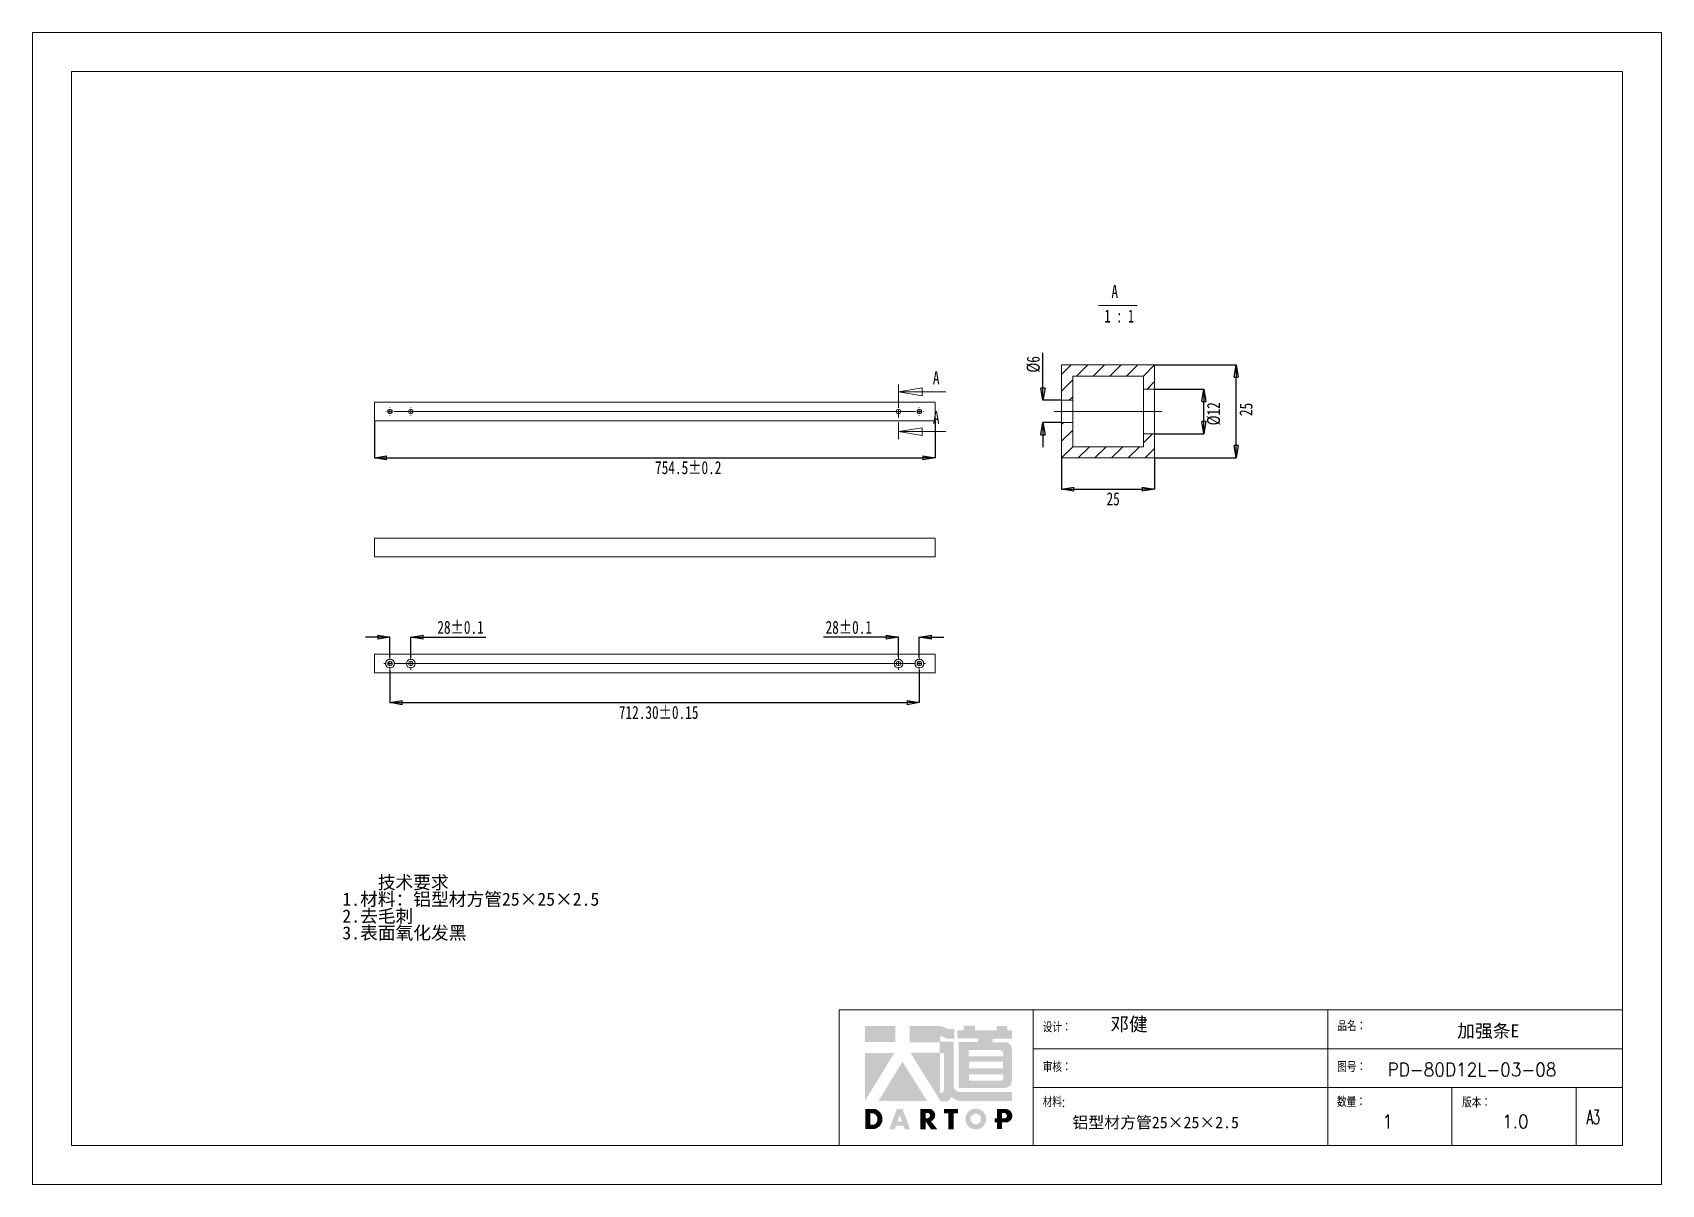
# Model space of a CAD drawing. Header units: millimetres. Extents: x 850 to 1288, y 37 to 347.
import ezdxf
from ezdxf.enums import TextEntityAlignment as Align

# ---------------------------------------------------------------- set-up
doc = ezdxf.new("R2010")
doc.units = ezdxf.units.MM
doc.header["$PDSIZE"] = -1
for name, pattern in [('SLD-中心线', [34.29, 30.48, -1.27, 1.27, -1.27]), ('SLD-实线', [0]), ('SLD-细-粗_点画线', [15.24, 6.35, -1.27, 1.27, -1.27, 5.08])]:
    doc.linetypes.add(name, pattern=pattern)
doc.layers.add('A-TITLEBLOCK', color=7, linetype='Continuous', lineweight=18)
doc.styles.add('HZ', font='')
doc.styles.add('SLDTEXTSTYLE0', font='TXT', dxfattribs={"width": 0.75, "bigfont": 'bigfont'})
doc.styles.add('SLDTEXTSTYLE1', font='TXT', dxfattribs={"width": 0.571429, "bigfont": 'bigfont'})
doc.styles.add('SLDTEXTSTYLE3', font='TXT', dxfattribs={"width": 0.75})
doc.styles.add('SLDTEXTSTYLE4', font='TXT', dxfattribs={"width": 0.666667})
doc.styles.get('HZ').set_extended_font_data('SimSun')
doc.dimstyles.new('SLDDIMSTYLE0', dxfattribs={"dimtxt": 3.5, "dimasz": 3.302, "dimexe": 0, "dimexo": 0.0625, "dimgap": 0.875, "dimtad": 2, "dimdec": 1, "dimlfac": 5, "dimrnd": 1e-09, "dimzin": 12, "dimdsep": 46, "dimtxsty": 'SLDTEXTSTYLE3', "dimblk1": 'CLOSED', "dimblk2": 'CLOSED', "dimsah": 1, "dimcen": 0.09, "dimadec": 0, "dimazin": 0, "dimtol": 1, "dimtp": 0.2, "dimtm": 0.2, "dimtfac": 1, "dimtdec": 1, "dimtofl": 0, "dimtmove": 0, "dimatfit": 3, "dimldrblk": 'CLOSED', "dimfxl": 0, "dimtolj": 1, "dimarcsym": 0})
doc.dimstyles.new('SLDDIMSTYLE1', dxfattribs={"dimtxt": 3.5, "dimasz": 3.302, "dimexe": 0, "dimexo": 0.0625, "dimgap": 0.875, "dimtad": 2, "dimlfac": 5, "dimrnd": 1e-09, "dimzin": 4, "dimdsep": 46, "dimtxsty": 'SLDTEXTSTYLE3', "dimblk1": 'CLOSED', "dimblk2": 'CLOSED', "dimsah": 1, "dimcen": 0.09, "dimadec": 0, "dimazin": 0, "dimtol": 1, "dimtp": 0.15, "dimtm": 0.15, "dimtfac": 1, "dimtofl": 0, "dimtmove": 0, "dimatfit": 3, "dimldrblk": 'CLOSED', "dimfxl": 0, "dimtolj": 1, "dimarcsym": 0})
doc.dimstyles.new('SLDDIMSTYLE2', dxfattribs={"dimtxt": 3.5, "dimasz": 3.302, "dimexe": 0, "dimexo": 0.0625, "dimgap": 0.875, "dimtad": 2, "dimdec": 1, "dimlfac": 5, "dimrnd": 1e-09, "dimzin": 12, "dimdsep": 46, "dimtxsty": 'SLDTEXTSTYLE3', "dimblk1": 'CLOSED', "dimblk2": 'CLOSED', "dimsah": 1, "dimcen": 0.09, "dimadec": 0, "dimazin": 0, "dimtol": 1, "dimtp": 0.1, "dimtm": 0.1, "dimtfac": 1, "dimtdec": 1, "dimtofl": 0, "dimtmove": 0, "dimatfit": 3, "dimldrblk": 'CLOSED', "dimfxl": 0, "dimtolj": 1, "dimarcsym": 0})
doc.dimstyles.new('SLDDIMSTYLE3', dxfattribs={"dimtxt": 3.5, "dimasz": 3.302, "dimexe": 0, "dimexo": 0.0625, "dimgap": 0.875, "dimtad": 2, "dimrnd": 1e-09, "dimzin": 12, "dimdsep": 46, "dimtxsty": 'SLDTEXTSTYLE3', "dimblk1": 'CLOSED', "dimblk2": 'CLOSED', "dimsah": 1, "dimcen": 0.09, "dimadec": 0, "dimazin": 0, "dimtfac": 1, "dimtofl": 0, "dimtmove": 0, "dimatfit": 3, "dimldrblk": 'CLOSED', "dimfxl": 0, "dimtolj": 1, "dimtzin": 12, "dimarcsym": 0})
doc.dimstyles.new('SLDDIMSTYLE4', dxfattribs={"dimtxt": 3.5, "dimasz": 3.302, "dimexe": 0, "dimexo": 0.0625, "dimgap": 0.875, "dimtad": 2, "dimrnd": 1e-09, "dimzin": 12, "dimdsep": 46, "dimtxsty": 'SLDTEXTSTYLE3', "dimblk1": 'CLOSED', "dimblk2": 'CLOSED', "dimsah": 1, "dimcen": 0.09, "dimadec": 0, "dimazin": 0, "dimtfac": 1, "dimtofl": 0, "dimtmove": 0, "dimatfit": 3, "dimldrblk": 'CLOSED', "dimfxl": 0, "dimtolj": 1, "dimtzin": 12, "dimarcsym": 0})

# ---------------------------------------------------------------- blocks, each defined once
blk = doc.blocks.new('_CLOSED')
at = {"color": 0, "linetype": 'ByBlock', "lineweight": -2}
for p, q in [((-1, 0.166667), (0, 0)), ((-1, 0.166667), (-1, -0.166667)), ((0, 0), (-1, -0.166667)), ((0, 0), (-1, 0))]:
    blk.add_line(p, q, dxfattribs=at)
blk = doc.blocks.new('*D3')
at = {"color": 0, "linetype": 'SLD-实线', "lineweight": -2, "transparency": 16777216}
for p, q in [((941.79, 242.34), (941.79, 232.4)), ((1092.69, 242.34), (1092.69, 232.4)), ((945.09, 232.4), (1089.39, 232.4))]:
    blk.add_line(p, q, dxfattribs=at)
at = {"layer": 'Defpoints', "color": 0, "linetype": 'SLD-实线', "transparency": 16777216}
for p in [(941.79, 242.4), (1092.69, 242.4), (1092.69, 232.4)]:
    blk.add_point(p, dxfattribs=at)
at = {"color": 0, "linetype": 'SLD-实线', "lineweight": -2, "transparency": 16777216, "xscale": 3.302, "yscale": 3.302, "zscale": 3.302, "rotation": 180}
blk.add_blockref('_CLOSED', (941.79, 232.4), dxfattribs=at)
at = {"color": 0, "linetype": 'SLD-实线', "lineweight": -2, "transparency": 16777216, "xscale": 3.302, "yscale": 3.302, "zscale": 3.302}
blk.add_blockref('_CLOSED', (1092.69, 232.4), dxfattribs=at)
at = {"color": 0, "linetype": 'SLD-实线', "lineweight": 0, "transparency": 16777216, "insert": (1026.26, 231.53), "char_height": 3.5, "attachment_point": 2, "style": 'SLDTEXTSTYLE3'}
blk.add_mtext('\\A1;754.5±0.2', dxfattribs=at)
blk = doc.blocks.new('SW_CENTERMARKSYMBOL_0')
at = {"color": 0, "linetype": 'SLD-实线', "lineweight": 0}
for p, q in [((-137.86, 0), (-137.96, 0)), ((-136.86, 0), (-137.36, 0)), ((-136.86, 1), (-136.86, 1.1)), ((-136.86, 0), (-136.86, 0.5)), ((-136.86, 0), (-136.86, -0.5)), ((-136.86, 0), (-136.36, 0)), ((-1, 0), (-135.86, 0)), ((0, 0), (-0.5, 0)), ((0, 1), (0, 1.1)), ((0, 0), (0, 0.5)), ((0, 0), (0, -0.5)), ((0, 0), (0.5, 0)), ((1, 0), (1.1, 0)), ((-136.86, -1), (-136.86, -1.1)), ((0, -1), (0, -1.1))]:
    blk.add_line(p, q, dxfattribs=at)
blk = doc.blocks.new('SW_CENTERMARKSYMBOL_1')
at = {"color": 0, "linetype": 'SLD-实线', "lineweight": 0}
for p, q in [((-137.86, 0), (-137.96, 0)), ((-136.86, 0), (-137.36, 0)), ((-136.86, 1), (-136.86, 1.1)), ((-136.86, 0), (-136.86, 0.5)), ((-136.86, 0), (-136.86, -0.5)), ((-136.86, 0), (-136.36, 0)), ((-1, 0), (-135.86, 0)), ((0, 0), (-0.5, 0)), ((0, 1), (0, 1.1)), ((0, 0), (0, 0.5)), ((0, 0), (0, -0.5)), ((0, 0), (0.5, 0)), ((1, 0), (1.1, 0)), ((-136.86, -1), (-136.86, -1.1)), ((0, -1), (0, -1.1))]:
    blk.add_line(p, q, dxfattribs=at)
blk = doc.blocks.new('*D6')
at = {"color": 0, "linetype": 'SLD-实线', "lineweight": -2, "transparency": 16777216}
for p, q in [((945.99, 175.29), (945.99, 166.53)), ((1088.45, 175.29), (1088.45, 166.53)), ((949.29, 166.53), (1085.15, 166.53))]:
    blk.add_line(p, q, dxfattribs=at)
at = {"layer": 'Defpoints', "color": 0, "linetype": 'SLD-实线', "transparency": 16777216}
for p in [(945.99, 175.35), (1088.45, 175.35), (1088.45, 166.53)]:
    blk.add_point(p, dxfattribs=at)
at = {"color": 0, "linetype": 'SLD-实线', "lineweight": -2, "transparency": 16777216, "xscale": 3.302, "yscale": 3.302, "zscale": 3.302, "rotation": 180}
blk.add_blockref('_CLOSED', (945.99, 166.53), dxfattribs=at)
at = {"color": 0, "linetype": 'SLD-实线', "lineweight": -2, "transparency": 16777216, "xscale": 3.302, "yscale": 3.302, "zscale": 3.302}
blk.add_blockref('_CLOSED', (1088.45, 166.53), dxfattribs=at)
at = {"color": 0, "linetype": 'SLD-实线', "lineweight": 0, "transparency": 16777216, "insert": (1018.3, 165.65), "char_height": 3.5, "attachment_point": 2, "style": 'SLDTEXTSTYLE3'}
blk.add_mtext('\\A1;712.30±0.15', dxfattribs=at)
blk = doc.blocks.new('*D7')
at = {"color": 0, "linetype": 'SLD-实线', "lineweight": -2, "transparency": 16777216}
for p, q in [((942.69, 184.17), (939.39, 184.17)), ((945.99, 178.81), (945.99, 184.17)), ((951.59, 178.81), (951.59, 184.17)), ((954.89, 184.17), (971.76, 184.17))]:
    blk.add_line(p, q, dxfattribs=at)
at = {"layer": 'Defpoints', "color": 0, "linetype": 'SLD-实线', "transparency": 16777216}
for p in [(945.99, 184.17), (945.99, 178.75), (951.59, 178.75)]:
    blk.add_point(p, dxfattribs=at)
at = {"color": 0, "linetype": 'SLD-实线', "lineweight": -2, "transparency": 16777216, "xscale": 3.302, "yscale": 3.302, "zscale": 3.302}
blk.add_blockref('_CLOSED', (945.99, 184.17), dxfattribs=at)
at = {"color": 0, "linetype": 'SLD-实线', "lineweight": -2, "transparency": 16777216, "xscale": 3.302, "yscale": 3.302, "zscale": 3.302, "rotation": 180}
blk.add_blockref('_CLOSED', (951.59, 184.17), dxfattribs=at)
at = {"color": 0, "linetype": 'SLD-实线', "lineweight": 0, "transparency": 16777216, "insert": (964.98, 188.55), "char_height": 3.5, "attachment_point": 2, "style": 'SLDTEXTSTYLE3'}
blk.add_mtext('\\A1;28±0.1', dxfattribs=at)
blk = doc.blocks.new('*D8')
at = {"color": 0, "linetype": 'SLD-实线', "lineweight": -2, "transparency": 16777216}
for p, q in [((1079.55, 184.17), (1062.68, 184.17)), ((1082.85, 178.81), (1082.85, 184.17)), ((1088.45, 178.81), (1088.45, 184.17)), ((1091.75, 184.17), (1095.05, 184.17))]:
    blk.add_line(p, q, dxfattribs=at)
at = {"layer": 'Defpoints', "color": 0, "linetype": 'SLD-实线', "transparency": 16777216}
for p in [(1082.85, 184.17), (1082.85, 178.75), (1088.45, 178.75)]:
    blk.add_point(p, dxfattribs=at)
at = {"color": 0, "linetype": 'SLD-实线', "lineweight": -2, "transparency": 16777216, "xscale": 3.302, "yscale": 3.302, "zscale": 3.302}
blk.add_blockref('_CLOSED', (1082.85, 184.17), dxfattribs=at)
at = {"color": 0, "linetype": 'SLD-实线', "lineweight": -2, "transparency": 16777216, "xscale": 3.302, "yscale": 3.302, "zscale": 3.302, "rotation": 180}
blk.add_blockref('_CLOSED', (1088.45, 184.17), dxfattribs=at)
at = {"color": 0, "linetype": 'SLD-实线', "lineweight": 0, "transparency": 16777216, "insert": (1069.47, 188.55), "char_height": 3.5, "attachment_point": 2, "style": 'SLDTEXTSTYLE3'}
blk.add_mtext('\\A1;28±0.1', dxfattribs=at)
blk = doc.blocks.new('SW_CENTERMARKSYMBOL_2')
at = {"color": 0, "linetype": 'SLD-实线', "lineweight": 0}
for p, q in [((-137.86, 0), (-138.56, 0)), ((-136.86, 0), (-137.36, 0)), ((-136.86, 1), (-136.86, 1.7)), ((-136.86, 0), (-136.86, 0.5)), ((-136.86, 0), (-136.86, -0.5)), ((-136.86, 0), (-136.36, 0)), ((-1, 0), (-135.86, 0)), ((0, 0), (-0.5, 0)), ((0, 1), (0, 1.7)), ((0, 0), (0, 0.5)), ((0, 0), (0, -0.5)), ((0, 0), (0.5, 0)), ((1, 0), (1.7, 0)), ((-136.86, -1), (-136.86, -1.7)), ((0, -1), (0, -1.7))]:
    blk.add_line(p, q, dxfattribs=at)
blk = doc.blocks.new('SW_CENTERMARKSYMBOL_3')
at = {"color": 0, "linetype": 'SLD-实线', "lineweight": 0}
for p, q in [((-137.86, 0), (-138.56, 0)), ((-136.86, 0), (-137.36, 0)), ((-136.86, 1), (-136.86, 1.7)), ((-136.86, 0), (-136.86, 0.5)), ((-136.86, 0), (-136.86, -0.5)), ((-136.86, 0), (-136.36, 0)), ((-1, 0), (-135.86, 0)), ((0, 0), (-0.5, 0)), ((0, 1), (0, 1.7)), ((0, 0), (0, 0.5)), ((0, 0), (0, -0.5)), ((0, 0), (0.5, 0)), ((1, 0), (1.7, 0)), ((-136.86, -1), (-136.86, -1.7)), ((0, -1), (0, -1.7))]:
    blk.add_line(p, q, dxfattribs=at)
blk = doc.blocks.new('SW_HATCH_0')
at = {"color": 0, "linetype": 'SLD-实线', "lineweight": 0}
for p, q in [((2.03, 15.5), (-0.52, 12.95)), ((6.52, 15.5), (3.52, 12.5)), ((11.01, 15.5), (8.01, 12.5)), ((15.5, 15.5), (12.5, 12.5)), ((19.99, 15.5), (16.99, 12.5)), ((24.48, 15.5), (21.48, 12.5)), ((2.48, 11.46), (-0.52, 8.46)), ((24.48, 11.01), (22.47, 9)), ((2.48, 6.97), (1.51, 6)), ((0, 0), (-0.52, -0.52)), ((2.48, -2.01), (-0.52, -5.01)), ((23.94, -3), (21.48, -5.46)), ((2.48, -6.5), (-0.52, -9.5)), ((6.97, -6.5), (3.97, -9.5)), ((11.46, -6.5), (8.46, -9.5)), ((15.95, -6.5), (12.95, -9.5)), ((20.44, -6.5), (17.44, -9.5)), ((24.48, -6.95), (21.93, -9.5))]:
    blk.add_line(p, q, dxfattribs=at)
blk = doc.blocks.new('*D12')
at = {"color": 0, "linetype": 'SLD-实线', "lineweight": -2, "transparency": 16777216}
for p, q in [((1151.81, 250.9), (1165, 250.9)), ((1165, 242.2), (1165, 247.6)), ((1151.81, 238.9), (1165, 238.9))]:
    blk.add_line(p, q, dxfattribs=at)
at = {"layer": 'Defpoints', "color": 0, "linetype": 'SLD-实线', "transparency": 16777216}
for p in [(1151.75, 250.9), (1165, 250.9), (1151.75, 238.9)]:
    blk.add_point(p, dxfattribs=at)
at = {"color": 0, "linetype": 'SLD-实线', "lineweight": -2, "transparency": 16777216, "xscale": 3.302, "yscale": 3.302, "zscale": 3.302}
for p, rotation in [((1165, 250.9), 90), ((1165, 238.9), 270)]:
    blk.add_blockref('_CLOSED', p, dxfattribs=dict(at, rotation=rotation))
at = {"color": 0, "linetype": 'SLD-实线', "lineweight": 0, "transparency": 16777216, "insert": (1165.87, 244.27), "char_height": 3.5, "attachment_point": 2, "rotation": 90, "style": 'SLDTEXTSTYLE3'}
blk.add_mtext('\\A1;%%c12', dxfattribs=at)
blk = doc.blocks.new('*D13')
at = {"color": 0, "linetype": 'SLD-实线', "lineweight": -2, "transparency": 16777216}
for p, q in [((1121.73, 251.2), (1121.73, 260.63)), ((1126.68, 247.9), (1121.73, 247.9)), ((1126.68, 241.9), (1121.73, 241.9)), ((1121.73, 238.6), (1121.73, 235.3))]:
    blk.add_line(p, q, dxfattribs=at)
at = {"layer": 'Defpoints', "color": 0, "linetype": 'SLD-实线', "transparency": 16777216}
for p in [(1121.73, 247.9), (1126.75, 247.9), (1126.75, 241.9)]:
    blk.add_point(p, dxfattribs=at)
at = {"color": 0, "linetype": 'SLD-实线', "lineweight": -2, "transparency": 16777216, "xscale": 3.302, "yscale": 3.302, "zscale": 3.302}
for p, rotation in [((1121.73, 247.9), 270), ((1121.73, 241.9), 90)]:
    blk.add_blockref('_CLOSED', p, dxfattribs=dict(at, rotation=rotation))
at = {"color": 0, "linetype": 'SLD-实线', "lineweight": 0, "transparency": 16777216, "insert": (1117.35, 257.57), "char_height": 3.5, "attachment_point": 2, "rotation": 90, "style": 'SLDTEXTSTYLE3'}
blk.add_mtext('\\A1;%%c6', dxfattribs=at)
blk = doc.blocks.new('*D14')
at = {"color": 0, "linetype": 'SLD-实线', "lineweight": -2, "transparency": 16777216}
for p, q in [((1126.75, 232.34), (1126.75, 224)), ((1151.75, 232.34), (1151.75, 224)), ((1130.05, 224), (1148.44, 224))]:
    blk.add_line(p, q, dxfattribs=at)
at = {"layer": 'Defpoints', "color": 0, "linetype": 'SLD-实线', "transparency": 16777216}
for p in [(1126.75, 232.4), (1151.75, 232.4), (1151.75, 224)]:
    blk.add_point(p, dxfattribs=at)
at = {"color": 0, "linetype": 'SLD-实线', "lineweight": -2, "transparency": 16777216, "xscale": 3.302, "yscale": 3.302, "zscale": 3.302, "rotation": 180}
blk.add_blockref('_CLOSED', (1126.75, 224), dxfattribs=at)
at = {"color": 0, "linetype": 'SLD-实线', "lineweight": -2, "transparency": 16777216, "xscale": 3.302, "yscale": 3.302, "zscale": 3.302}
blk.add_blockref('_CLOSED', (1151.75, 224), dxfattribs=at)
at = {"color": 0, "linetype": 'SLD-实线', "lineweight": 0, "transparency": 16777216, "insert": (1140.62, 223.13), "char_height": 3.5, "attachment_point": 2, "style": 'SLDTEXTSTYLE3'}
blk.add_mtext('\\A1;25', dxfattribs=at)
blk = doc.blocks.new('*D15')
at = {"color": 0, "linetype": 'SLD-实线', "lineweight": -2, "transparency": 16777216}
for p, q in [((1151.81, 257.4), (1173.75, 257.4)), ((1173.75, 235.7), (1173.75, 254.1)), ((1151.81, 232.4), (1173.75, 232.4))]:
    blk.add_line(p, q, dxfattribs=at)
at = {"layer": 'Defpoints', "color": 0, "linetype": 'SLD-实线', "transparency": 16777216}
for p in [(1151.75, 257.4), (1173.75, 257.4), (1151.75, 232.4)]:
    blk.add_point(p, dxfattribs=at)
at = {"color": 0, "linetype": 'SLD-实线', "lineweight": -2, "transparency": 16777216, "xscale": 3.302, "yscale": 3.302, "zscale": 3.302}
for p, rotation in [((1173.75, 257.4), 90), ((1173.75, 232.4), 270)]:
    blk.add_blockref('_CLOSED', p, dxfattribs=dict(at, rotation=rotation))
at = {"color": 0, "linetype": 'SLD-实线', "lineweight": 0, "transparency": 16777216, "insert": (1174.62, 245.43), "char_height": 3.5, "attachment_point": 2, "rotation": 90, "style": 'SLDTEXTSTYLE3'}
blk.add_mtext('\\A1;25', dxfattribs=at)
blk = doc.blocks.new('SW_NOTE_1')
at = {"color": 0, "linetype": 'SLD-实线', "lineweight": 0}
blk.add_line((-3.44, -1.03), (6.9, -1.03), dxfattribs=at)
at = {"color": 0, "linetype": 'Continuous', "lineweight": 0, "char_height": 3.5, "attachment_point": 1}
for s, insert, style in [('A', (0, 4.51), 'SLDTEXTSTYLE3'), (' 1 : 1', (-3.44, -2.07), 'SLDTEXTSTYLE4')]:
    blk.add_mtext(s, dxfattribs=dict(at, insert=insert, style=style))
blk = doc.blocks.new('SW_NOTE_0')
at = {"color": 0, "linetype": 'Continuous', "lineweight": 0, "char_height": 3.5, "attachment_point": 1, "style": 'HZ'}
for s, insert in [('    技术要求', (0, 4.51)), ('1.材料：铝型材方管25×25×2.5', (0, -0.01)), ('2.去毛刺', (0, -4.54)), ('3.表面氧化发黑', (0, -9.07))]:
    blk.add_mtext(s, dxfattribs=dict(at, insert=insert))
blk = doc.blocks.new('Dartop Logo')
at = {"true_color": 0xc40018}
h = blk.add_hatch(color=12, dxfattribs=at)
h.set_gradient(color1=(196, 0, 24), color2=(196, 0, 24), tint=1)
h.paths.add_polyline_path([(30.39, -3.87), (33.08, -5.04), (35.99, -5.04), (35.99, -1.19), (33.59, -1.19), (30.46, 0.05), (17.94, 0.05), (17.94, -6.46), (30.12, -6.46), (30.12, -6.59), (30.12, -10.75), (18.31, -10.75), (30.46, -30.31), (32.87, -30.31, 0.279375), (34.63, -28.6), (34.63, -28.51), (34.84, -28.51, 0.143145), (38.15, -30.2), (59.27, -30.2), (59.27, -26.49), (38.06, -26.49, -0.414214), (35.75, -24.18), (35.75, -6.26), (30.39, -6.26)])
h.paths.add_polyline_path([(30.25, -10.84), (31.8, -10.84), (31.8, -26.02, -0.088936), (30.9, -26.94), (30.24, -26.94)], flags=16)
h = blk.add_hatch(color=12, dxfattribs=at)
h.set_gradient(color1=(196, 0, 24), color2=(196, 0, 24), tint=1)
h.paths.add_polyline_path([(59.24, -1.73), (57.36, -1.73), (57.36, 0.06), (53.06, 0.06), (53.06, -1.64), (44.29, -1.64), (44.29, 0.15), (39.7, 0.15), (39.7, -1.67), (37.16, -1.67), (37.16, -4.97), (45.54, -4.97), (45.54, -6.42), (37.73, -6.42), (37.73, -24.88), (56.26, -24.88, 0.414214), (59.15, -21.99), (59.15, -9.35, 0.414214), (56.26, -6.46), (51.36, -6.46), (51.36, -5.03), (59.24, -5.03)])
h.paths.add_polyline_path([(54.21, -9.59, -0.414214), (55.66, -11.04), (55.66, -12.1), (41.79, -12.1), (41.79, -9.59)], flags=16)
h.paths.add_polyline_path([(55.57, -14.33), (55.57, -17.01), (41.88, -17.01), (41.88, -14.33)], flags=16)
h.paths.add_polyline_path([(55.75, -19.43), (55.75, -20.57, -0.414214), (54.3, -22.02), (41.88, -22.02), (41.88, -19.43)], flags=16)
h = blk.add_hatch(color=12, dxfattribs=at)
h.set_gradient(color1=(196, 0, 24), color2=(196, 0, 24), tint=1)
h.paths.add_polyline_path([(12.18, 0), (0, 0), (0, -6.37), (12.18, -6.37)])
h = blk.add_hatch(color=12, dxfattribs=at)
h.set_gradient(color1=(196, 0, 24), color2=(196, 0, 24), tint=1)
h.paths.add_polyline_path([(11.79, -10.83), (0.03, -10.83), (0.03, -30.03)])
h = blk.add_hatch(color=12, dxfattribs=at)
h.set_gradient(color1=(196, 0, 24), color2=(196, 0, 24), tint=1)
h.paths.add_polyline_path([(15.05, -14.31), (5.44, -30.15), (25.01, -30.15)])
at = {"true_color": 0x646464}
h = blk.add_hatch(color=251, dxfattribs=at)
h.set_gradient(color1=(100, 100, 100), color2=(100, 100, 100), tint=1)
h.paths.add_polyline_path([(4.15, -33.43), (0.11, -33.43), (0.11, -41.5), (3.51, -41.5, 0.793016)])
h.paths.add_polyline_path([(3.57, -39.73), (2.16, -39.73), (2.16, -35.19), (3.42, -35.19, -0.671361)], flags=16)
h = blk.add_hatch(color=251, dxfattribs=at)
h.set_gradient(color1=(100, 100, 100), color2=(100, 100, 100), tint=1)
h.paths.add_polyline_path([(15.08, -33.36), (12.78, -33.36), (9.82, -41.51), (12, -41.51), (12.51, -40.06), (15.46, -40.06), (15.99, -41.52), (18.19, -41.52)])
h.paths.add_polyline_path([(14.9, -38.51), (13.07, -38.51), (13.97, -35.95)], flags=16)
h = blk.add_hatch(color=251, dxfattribs=at)
h.set_gradient(color1=(100, 100, 100), color2=(100, 100, 100), tint=1)
h.paths.add_polyline_path([(26.27, -33.36), (22.3, -33.36), (22.3, -41.51), (24.4, -41.51), (24.4, -38.28), (26.55, -41.54), (29.09, -41.54), (26.61, -38.3, 0.744055)])
h.paths.add_polyline_path([(24.38, -37.08), (24.38, -34.94), (25.32, -34.94, -0.796809), (25.3, -37.08)], flags=16)
h = blk.add_hatch(color=251, dxfattribs=at)
h.set_gradient(color1=(100, 100, 100), color2=(100, 100, 100), tint=1)
h.paths.add_polyline_path([(37.44, -33.4), (31.88, -33.4), (31.88, -35.16), (33.61, -35.16), (33.61, -41.52), (35.69, -41.52), (35.69, -35.16), (37.44, -35.16)])
h = blk.add_hatch(color=251, dxfattribs=at)
h.set_gradient(color1=(100, 100, 100), color2=(100, 100, 100), tint=1)
h.paths.add_polyline_path([(40.46, -37.41, 1), (48.83, -37.41, 1)])
h.paths.add_polyline_path([(46.8, -37.41, -1), (42.5, -37.41, -1)], flags=16)
h = blk.add_hatch(color=251, dxfattribs=at)
h.set_gradient(color1=(100, 100, 100), color2=(100, 100, 100), tint=1)
h.paths.add_polyline_path([(56.85, -33.38), (56.73, -33.38), (53.19, -33.38), (53.19, -37.19), (52.26, -37.19), (52.26, -38.73), (53.18, -38.73), (53.18, -41.5), (55.24, -41.5), (55.24, -38.72), (57.51, -38.72, 0.812304)])
h.paths.add_polyline_path([(55.21, -37.18), (55.21, -35.05), (56.39, -35.05, -0.778213), (56.27, -37.18)], flags=16)
blk = doc.blocks.new('DT-A3-TITLE')
at = {"layer": 'A-TITLEBLOCK', "color": 7}
for p, q in [((0, 0), (0, 297)), ((0, 297), (420, 297)), ((420, 0), (420, 297)), ((10, 10), (10, 287)), ((10, 287), (410, 287)), ((410, 287), (410, 10)), ((208, 10), (208, 45)), ((410, 45), (208, 45)), ((258, 45), (258, 10)), ((334, 45), (334, 10)), ((410, 35), (258, 35)), ((258, 25), (410.08, 25)), ((366, 10), (366, 25)), ((398, 10), (398, 25)), ((10, 10), (410, 10)), ((0, 0), (420, 0))]:
    blk.add_line(p, q, dxfattribs=at)
at = {"layer": 'A-TITLEBLOCK', "xscale": 0.6400000000000001, "yscale": 0.6400000000000001, "zscale": 0.6400000000000001}
blk.add_blockref('Dartop Logo', (214.65, 40.81), dxfattribs=at)
at = {"style": 'SLDTEXTSTYLE0'}
for tag, p, height in [('#设计', (277.96, 38.52), 3.5), ('#品名', (349.32, 37.95), 3.5), ('#审核', (277.99, 28.1), 3.5), ('#材料说明', (268.15, 13.59), 3)]:
    blk.add_attdef(tag, p, '', height=height, dxfattribs=at)
at = {"style": 'SLDTEXTSTYLE1', "width": 0.913}
for tag, p in [('#图号', (349.38, 27.87)), ('#数量', (347.99, 14.46)), ('#版本', (378.92, 14.47))]:
    blk.add_attdef(tag, p, '', height=3.5, dxfattribs=at)
at = {"layer": 'A-TITLEBLOCK', "color": 7, "attachment_point": 1}
for s, insert, char_height, style in [('设计\\M+18146', (260.47, 41.87), 2.646, 'SLDTEXTSTYLE0'), ('\\M+19569\\M+196BC\\M+18146', (336.43, 42.19), 2.6458, 'SLDTEXTSTYLE0'), ('审\\M+18A6A\\M+18146', (260.47, 31.64), 2.6458, 'SLDTEXTSTYLE0'), ('图\\M+18D86\\M+18146', (336.4, 31.66), 2.6458, 'SLDTEXTSTYLE0'), ('\\M+18DDE\\M+197BF:', (260.47, 22.62), 2.6458, 'SLDTEXTSTYLE0'), ('\\M+19094\\M+197CA\\M+18146', (336.35, 22.64), 2.6458, 'SLDTEXTSTYLE0'), ('\\M+194C5\\M+1967B\\M+18146', (368.59, 22.48), 2.6458, 'SLDTEXTSTYLE0'), ('A3', (400.7, 19.21), 3.704, 'SLDTEXTSTYLE1')]:
    blk.add_mtext(s, dxfattribs=dict(at, insert=insert, char_height=char_height, style=style))

msp = doc.modelspace()

# ---------------------------------------------------------------- linework, layer by layer
at = {"color": 7, "linetype": 'SLD-实线', "lineweight": 15}
for p, q in [((1126.746, 257.4021), (1126.746, 247.9021)), ((1151.746, 257.4021), (1126.746, 257.4021)), ((1148.746, 254.4021), (1129.746, 254.4021)), ((1129.746, 254.4021), (1129.746, 247.9021)), ((1148.746, 250.9021), (1148.746, 254.4021)), ((1151.746, 250.9021), (1151.746, 257.4021)), ((1148.746, 238.9021), (1148.746, 250.9021)), ((1148.746, 250.9021), (1151.746, 250.9021)), ((1151.746, 238.9021), (1151.746, 250.9021)), ((941.7906, 247.4021), (1092.6906, 247.4021)), ((941.7906, 242.4021), (941.7906, 247.4021)), ((1092.6906, 242.4021), (1092.6906, 247.4021)), ((1126.746, 247.9021), (1129.746, 247.9021)), ((1126.746, 247.9021), (1126.746, 241.9021)), ((1129.746, 241.9021), (1129.746, 247.9021)), ((941.7906, 242.4021), (1092.6906, 242.4021)), ((1126.746, 241.9021), (1126.746, 232.4021)), ((1129.746, 241.9021), (1126.746, 241.9021)), ((1129.746, 241.9021), (1129.746, 235.4021)), ((1148.746, 235.4021), (1148.746, 238.9021)), ((1151.746, 238.9021), (1148.746, 238.9021)), ((1151.746, 232.4021), (1151.746, 238.9021)), ((1126.746, 232.4021), (1151.746, 232.4021)), ((1129.746, 235.4021), (1148.746, 235.4021)), ((941.7906, 210.7614), (1092.6906, 210.7614)), ((941.7906, 205.7614), (941.7906, 210.7614)), ((1092.6906, 205.7614), (1092.6906, 210.7614)), ((941.7906, 205.7614), (1092.6906, 205.7614)), ((941.7906, 179.5515), (1092.6906, 179.5515)), ((941.7906, 174.5515), (941.7906, 179.5515)), ((1092.6906, 174.5515), (1092.6906, 179.5515)), ((941.7906, 174.5515), (1092.6906, 174.5515))]:
    msp.add_line(p, q, dxfattribs=at)
at = {"color": 7, "linetype": 'SLD-细-粗_点画线', "lineweight": 0}
msp.add_line((1082.8506, 252.1811), (1082.8506, 237.4551), dxfattribs=at)
at = {"color": 7, "linetype": 'SLD-实线', "lineweight": 0}
for p, q in [((1095.5506, 250.1811), (1082.8506, 250.1811)), ((1095.5506, 239.4551), (1082.8506, 239.4551))]:
    msp.add_line(p, q, dxfattribs=at)
at = {"color": 7, "linetype": 'SLD-中心线', "lineweight": 0}
msp.add_line((1124.7893, 244.9021), (1153.746, 244.9021), dxfattribs=at)
at = {"color": 7, "linetype": 'SLD-实线', "lineweight": 15}
for centre, radius in [((945.9906, 244.9021), 0.6), ((951.5906, 244.9021), 0.6), ((1082.8506, 244.9021), 0.6), ((1088.4506, 244.9021), 0.6), ((945.9906, 177.0515), 1.2), ((945.9906, 177.0515), 0.6), ((951.5906, 177.0515), 1.2), ((951.5906, 177.0515), 0.6), ((1082.8506, 177.0515), 1.2), ((1082.8506, 177.0515), 0.6), ((1088.4506, 177.0515), 1.2), ((1088.4506, 177.0515), 0.6)]:
    msp.add_circle(centre, radius, dxfattribs=at)

# ---------------------------------------------------------------- block references
ref = msp.add_blockref('DT-A3-TITLE', (849.7986, 36.8638), dxfattribs=dict(xscale=1.043767296, yscale=1.043767296, zscale=1.043767296))
ref.add_attrib('#设计', '邓健', dxfattribs={"height": 3.65319, "style": 'HZ'}).set_placement((1139.9252, 77.0657), align=Align.BOTTOM_LEFT)
ref.add_attrib('#材料说明', '铝型材方管25×25×2.5', dxfattribs={"height": 3.131302, "style": 'HZ'}).set_placement((1129.6835, 51.0445), align=Align.BOTTOM_LEFT)
ref.add_attrib('#图号', 'PD-80D12L-03-08', (1214.473, 65.9546), dxfattribs={"height": 3.653186, "style": 'SLDTEXTSTYLE1', "width": 0.913})
ref.add_attrib('#数量', '1', (1213.0212, 51.9543), dxfattribs={"height": 3.6532, "style": 'SLDTEXTSTYLE1', "width": 0.913})
ref.add_attrib('#版本', '1.0', (1245.308, 51.9661), dxfattribs={"height": 3.65319, "style": 'SLDTEXTSTYLE1', "width": 0.913})
at = {"color": 7, "linetype": 'Continuous', "lineweight": 0}
for name, p in [('SW_NOTE_1', (1140.1532, 274.4042)), ('SW_NOTE_0', (933.171, 115.3836))]:
    msp.add_blockref(name, p, dxfattribs=at)
at = {"color": 7, "linetype": 'SLD-实线', "lineweight": 0}
for name, p in [('SW_HATCH_0', (1127.2657, 241.9021)), ('SW_CENTERMARKSYMBOL_1', (1082.8506, 244.9021)), ('SW_CENTERMARKSYMBOL_0', (1088.4506, 244.9021)), ('SW_CENTERMARKSYMBOL_3', (1082.8506, 177.0515)), ('SW_CENTERMARKSYMBOL_2', (1088.4506, 177.0515))]:
    msp.add_blockref(name, p, dxfattribs=at)
at = {"color": 7, "linetype": 'SLD-实线', "lineweight": 0, "xscale": 6.35, "yscale": 6.35, "rotation": 180.0000000000004}
for p in [(1082.8506, 250.1811), (1082.8506, 239.4551)]:
    msp.add_blockref('_CLOSED', p, dxfattribs=at)

# ---------------------------------------------------------------- texts
at = {"color": 7, "linetype": 'Continuous', "char_height": 3.5, "attachment_point": 1, "style": 'SLDTEXTSTYLE3'}
for insert in [(1092.1015, 255.7361), (1092.1015, 245.0102)]:
    msp.add_mtext('A', dxfattribs=dict(at, insert=insert))
at = {"color": 7, "linetype": 'Continuous', "lineweight": 0, "insert": (1233.2343, 79.9411), "char_height": 3.5, "attachment_point": 1, "style": 'HZ'}
msp.add_mtext('加强条E', dxfattribs=at)

# ---------------------------------------------------------------- dimensions: what is measured, and where the dimension line sits
at = {"color": 7, "linetype": 'SLD-实线', "lineweight": 0}
for base, p1, p2, picture, middle in [((1121.7288, 247.9021), (1126.746, 241.9021), (1126.746, 247.9021), '*D13', (1121.7288, 257.5686)), ((1164.9979, 250.9021), (1151.746, 238.9021), (1151.746, 250.9021), '*D12', (1164.9979, 244.2673))]:
    dim = msp.add_linear_dim(base=base, p1=p1, p2=p2, angle=90, text='%%c<>', dimstyle='SLDDIMSTYLE3', dxfattribs=at)
    dim.commit()
    dim.dimension.update_dxf_attribs({"geometry": picture, "text_midpoint": middle, "dimtype": 160})
dim = msp.add_linear_dim(base=(1173.746, 257.4021), p1=(1151.746, 232.4021), p2=(1151.746, 257.4021), angle=90, dimstyle='SLDDIMSTYLE4', dxfattribs=at)
dim.commit()
dim.dimension.update_dxf_attribs({"geometry": '*D15', "text_midpoint": (1173.746, 245.4281), "dimtype": 160})
for base, p1, p2, dimstyle, picture, middle in [((1092.6906, 232.4021), (941.7906, 242.4021), (1092.6906, 242.4021), 'SLDDIMSTYLE0', '*D3', (1026.2561, 232.4021)), ((1151.746, 224.0047), (1126.746, 232.4021), (1151.746, 232.4021), 'SLDDIMSTYLE4', '*D14', (1140.6195, 224.0047)), ((945.9906, 184.1732), (951.5906, 178.7515), (945.9906, 178.7515), 'SLDDIMSTYLE2', '*D7', (964.9758, 184.1732)), ((1082.8506, 184.1732), (1088.4506, 178.7515), (1082.8506, 178.7515), 'SLDDIMSTYLE2', '*D8', (1069.4653, 184.1732)), ((1088.4506, 166.5298), (945.9906, 175.3515), (1088.4506, 175.3515), 'SLDDIMSTYLE1', '*D6', (1018.2962, 166.5298))]:
    dim = msp.add_linear_dim(base=base, p1=p1, p2=p2, dimstyle=dimstyle, dxfattribs=at)
    dim.commit()
    dim.dimension.update_dxf_attribs({"geometry": picture, "text_midpoint": middle, "dimtype": 160})

doc.saveas('drawing.dxf')
